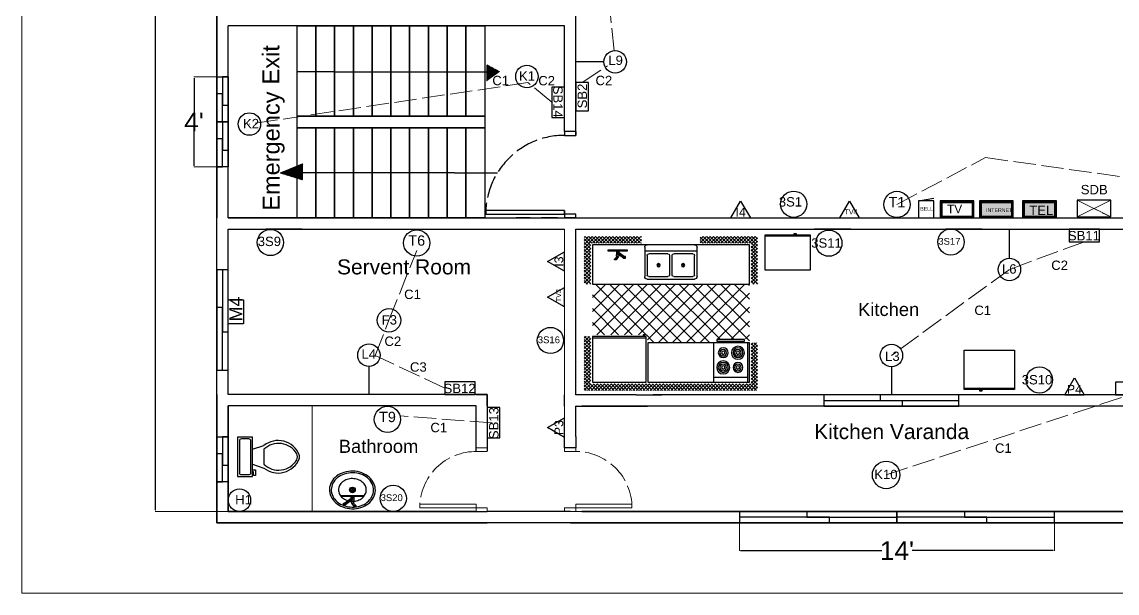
# Model space of a CAD drawing. Header units: inches. Extents: x 1396 to 31789, y 4626 to 27828.
# Drawn here: x 21099 to 21683, y 26089 to 26393 of the extents above; entities that cross this region are included whole.
import ezdxf
from ezdxf.enums import TextEntityAlignment as Align

# ---------------------------------------------------------------- set-up
doc = ezdxf.new("R2010")
doc.units = ezdxf.units.IN
doc.header["$MEASUREMENT"] = 0
doc.linetypes.add('ACAD_ISO02W100', pattern=[15, 12, -3])
doc.layers.add('bath', color=4, linetype='Continuous')
doc.layers.add('text', color=6, linetype='Continuous', lineweight=9)
doc.styles.add('Arial', font='arial.ttf')
doc.styles.get("Standard").update_dxf_attribs({"font": 'arial.ttf'})
doc.dimstyles.new('civil layout', dxfattribs={"dimtxt": 10, "dimasz": 0.625, "dimexe": 0.18, "dimexo": 0.0625, "dimgap": 0.09, "dimtad": 0, "dimtih": 1, "dimtoh": 1, "dimdec": 1, "dimzin": 0, "dimdsep": 46, "dimlunit": 4, "dimtxsty": 'Standard', "dimcen": 0.09, "dimclrd": 256, "dimclre": 256, "dimclrt": 256, "dimadec": 0, "dimazin": 0, "dimtfac": 1.5, "dimtdec": 1, "dimtofl": 0, "dimtmove": 0, "dimatfit": 0, "dimfxl": 1, "dimtolj": 1, "dimtzin": 0, "dimlwe": -1, "dimarcsym": 0})

# ---------------------------------------------------------------- blocks, each defined once
blk = doc.blocks.new('*D105')
at = {"layer": 'Defpoints', "color": 0, "transparency": 16777216}
for p in [(21208.88, 26732.39), (21170.22, 26132.39), (21208.88, 26132.39)]:
    blk.add_point(p, dxfattribs=at)
at = {"layer": 'text', "transparency": 16777216}
for p, q in [((21208.82, 26732.39), (21170.04, 26732.39)), ((21208.82, 26132.39), (21170.04, 26132.39))]:
    blk.add_line(p, q, dxfattribs=at)
at = {"layer": 'text', "lineweight": -2, "transparency": 16777216}
for p, q in [((21170.22, 26731.77), (21170.22, 26432.39)), ((21170.22, 26133.02), (21170.22, 26422))]:
    blk.add_line(p, q, dxfattribs=at)
at = {"layer": 'text', "transparency": 16777216}
for points in [[(21170.11, 26731.77), (21170.32, 26731.77), (21170.22, 26732.39)], [(21170.11, 26133.02), (21170.32, 26133.02), (21170.22, 26132.39)]]:
    blk.add_solid(points, dxfattribs=at)
at = {"layer": 'text', "transparency": 16777216, "insert": (21170.22, 26427.19), "char_height": 10, "attachment_point": 5}
blk.add_mtext("\\A1;50'6''", dxfattribs=at)
blk = doc.blocks.new('Toilet - top')
for p, q in [((9.5, -6), (9.5, -2)), ((-10, -8.5), (-8, -8.5)), ((-10, -9.5), (-10, -8.5)), ((-7, -9.5), (-10, -9.5)), ((-8, -8.5), (-8, -8)), ((-7, -8), (-7, -9.5)), ((-4, -8), (-6, -14)), ((4, -8), (6, -14)), ((4, -14), (-4, -14))]:
    blk.add_line(p, q)
blk.add_lwpolyline([(10.5, -8), (10.5, 0), (-10.5, 0), (-10.5, -8)], close=True)
for points in [[(-9.5, -2), (-9.5, -6)], [(8.5, -1), (-8.5, -1)], [(-8.5, -7), (8.5, -7)]]:
    blk.add_lwpolyline(points)
for centre, radius, start, end in [((-8.62, -1.88), 0.884, 81.8699, 188.1301), ((8.62, -1.88), 0.884, 351.8699, 98.1301), ((-8.62, -6.12), 0.884, 171.8699, 278.1301), ((8.62, -6.12), 0.884, 261.8699, 8.1301), ((3.52, -21.58), 12.17, 141.46911, 247.97143), ((4.2, -21.82), 11.33, 136.36773, 238.94682), ((-3.52, -21.58), 12.17, 292.02843, 38.53071), ((-4.2, -21.82), 11.33, 301.05301, 43.63209), ((0, -27.88), 4, 245.73182, 294.26817), ((0, -29), 4, 254.86053, 285.13947)]:
    blk.add_arc(centre, radius, start, end)
blk = doc.blocks.new('Faucet - single handle front')
for p, q in [((-2, 6), (-2, 5.5)), ((-1, 6), (-2, 6)), ((-1, 5.5), (-1, 6)), ((0.5, 4), (-1, 6)), ((-0.5, 4), (-2, 5.5)), ((-2, 5.5), (-1, 5.5)), ((-1, 5.5), (0.5, 4)), ((-0.75, 3), (0.75, 3)), ((-0.75, 0.5), (-0.75, 3)), ((-0.75, 1), (0.75, 1)), ((-0.5, 4), (0.5, 4)), ((-0.25, 2), (3.75, 5)), ((3.75, 4.5), (-0.25, 1.5)), ((-0.25, 1.5), (-0.25, 2)), ((0.75, 1.5), (-0.25, 1.5)), ((0.75, 1.5), (4.08742, 4.003)), ((0.75, 3), (0.75, 2.7386)), ((0.75, 1.5), (0.75, 0.5)), ((3.75, 4.5), (3.75, 5)), ((3.75, 5), (4.75, 5)), ((3.75, 4), (3.75, 4.5)), ((4.75, 4.5), (3.75, 4.5)), ((4.75, 4), (3.75, 4)), ((4.75, 5), (4.75, 4.5)), ((4.75, 4.5), (4.75, 4))]:
    blk.add_line(p, q)
blk.add_lwpolyline([(-6, 0), (-6, 0.5), (6, 0.5), (6, 0)], close=True)
for centre, start, end in [((1.25426, 3.0302), 151.0646, 180.8629), ((-1.25426, 3.0302), 359.1371, 28.93536)]:
    blk.add_arc(centre, 2.00448, start, end)
blk = doc.blocks.new('Kitchen Layout - 7 x 8 ft')
for p, q in [((-5, 81.32), (2.68, 89)), ((-5, 83.44), (0.56, 89)), ((-5, 85.56), (-1.56, 89)), ((-5, 87.68), (-3.68, 89)), ((-1, 84.97), (-5, 88.97)), ((1.09, 85), (-2.91, 89)), ((3.21, 85), (-0.79, 89)), ((0.81, 85), (4.81, 89)), ((5.34, 85), (1.34, 89)), ((2.93, 85), (6.93, 89)), ((7.46, 85), (3.46, 89)), ((5.05, 85), (9.05, 89)), ((9.58, 85), (5.58, 89)), ((7.17, 85), (11.17, 89)), ((11.7, 85), (7.7, 89)), ((9.29, 85), (13.29, 89)), ((13.82, 85), (9.82, 89)), ((11.41, 85), (15.41, 89)), ((15.94, 85), (11.94, 89)), ((13.53, 85), (17.53, 89)), ((18.06, 85), (14.06, 89)), ((15.65, 85), (19.65, 89)), ((20.18, 85), (16.18, 89)), ((17.78, 85), (21.78, 89)), ((22.31, 85), (18.31, 89)), ((19.9, 85), (23.9, 89)), ((24.43, 85), (20.43, 89)), ((22.02, 85), (26.02, 89)), ((26.55, 85), (22.55, 89)), ((24.14, 85), (28.14, 89)), ((28.67, 85), (24.67, 89)), ((26.26, 85), (30.26, 89)), ((30.79, 85), (26.79, 89)), ((28.38, 85), (32.38, 89)), ((32.91, 85), (28.91, 89)), ((30.5, 85), (34.5, 89)), ((35.03, 85), (31.03, 89)), ((32.63, 85), (36.63, 89)), ((37.16, 85), (33.16, 89)), ((34.75, 85), (38.75, 89)), ((39.28, 85), (35.28, 89)), ((36.87, 85), (40.87, 89)), ((41.4, 85), (37.4, 89)), ((38.99, 85), (42.99, 89)), ((43.52, 85), (39.52, 89)), ((41.11, 85), (45.11, 89)), ((45.64, 85), (41.64, 89)), ((43.23, 85), (47.23, 89)), ((47.76, 85), (43.76, 89)), ((45.35, 85), (49.35, 89)), ((49.88, 85), (45.88, 89)), ((47.47, 85), (51.47, 89)), ((52, 85), (48, 89)), ((49.6, 85), (53.6, 89)), ((54.13, 85), (50.13, 89)), ((51.72, 85), (55.72, 89)), ((56.25, 85), (52.25, 89)), ((53.84, 85), (57.84, 89)), ((58.37, 85), (54.37, 89)), ((55.96, 85), (59.96, 89)), ((60.49, 85), (56.49, 89)), ((58.08, 85), (62.08, 89)), ((62.61, 85), (58.61, 89)), ((60.2, 85), (64.2, 89)), ((64.73, 85), (60.73, 89)), ((62.32, 85), (66.32, 89)), ((66.85, 85), (62.85, 89)), ((64.45, 85), (68.45, 89)), ((68.97, 85), (64.97, 89)), ((66.57, 85), (70.57, 89)), ((71.1, 85), (67.1, 89)), ((68.69, 85), (72.69, 89)), ((73.22, 85), (69.22, 89)), ((70.81, 85), (74.81, 89)), ((75.34, 85), (71.34, 89)), ((72.93, 85), (76.93, 89)), ((77.46, 85), (73.46, 89)), ((75.05, 85), (79.05, 89)), ((79.58, 85), (75.58, 89)), ((77.17, 85), (81.17, 89)), ((81.7, 85), (77.7, 89)), ((79.29, 85), (83.29, 89)), ((83.82, 85), (79.82, 89)), ((81.42, 85), (85.42, 89)), ((85.95, 85), (81.95, 89)), ((83.54, 85), (87.54, 89)), ((88.07, 85), (84.07, 89)), ((85.66, 85), (89.66, 89)), ((90.19, 85), (86.19, 89)), ((87.78, 85), (91.78, 89)), ((92.31, 85), (88.31, 89)), ((89.9, 85), (93.9, 89)), ((94.43, 85), (90.43, 89)), ((92.02, 85), (96.02, 89)), ((96.55, 85), (92.55, 89)), ((94.14, 85), (98.14, 89)), ((101, 82.67), (94.67, 89)), ((96.27, 85), (100.27, 89)), ((101, 84.79), (96.79, 89)), ((97, 83.61), (101, 87.61)), ((101, 86.92), (98.92, 89)), ((-1, 82.85), (-5, 86.85)), ((-1, 80.73), (-5, 84.73)), ((-5, 79.19), (-1, 83.19)), ((-1, 78.61), (-5, 82.61)), ((-5, 77.07), (-1, 81.07)), ((-1, 76.49), (-5, 80.49)), ((34, 84), (96, 84)), ((34, 60), (34, 84)), ((74, 81), (95, 81)), ((96, 84), (96, 60)), ((97, 81.49), (101, 85.49)), ((101, 80.55), (97, 84.55)), ((97, 79.37), (101, 83.37)), ((101, 78.43), (97, 82.43)), ((97, 77.25), (101, 81.25)), ((-5, 74.95), (-1, 78.95)), ((-1, 74.36), (-5, 78.36)), ((-5, 72.83), (-1, 76.83)), ((-1, 72.24), (-5, 76.24)), ((-5, 70.71), (-1, 74.71)), ((-1, 70.12), (-5, 74.12)), ((101, 76.31), (97, 80.31)), ((97, 75.13), (101, 79.13)), ((101, 74.19), (97, 78.19)), ((97, 73.01), (101, 77.01)), ((101, 72.07), (97, 76.07)), ((97, 70.89), (101, 74.89)), ((101, 69.95), (97, 73.95)), ((-5, 68.59), (-1, 72.59)), ((-1, 68), (-5, 72)), ((-5, 66.47), (-1, 70.47)), ((-1, 65.88), (-5, 69.88)), ((-5, 64.35), (-1, 68.35)), ((-1, 63.76), (-5, 67.76)), ((97, 68.76), (101, 72.76)), ((101, 67.82), (97, 71.82)), ((97, 66.64), (101, 70.64)), ((101, 65.7), (97, 69.7)), ((97, 64.52), (101, 68.52)), ((101, 63.58), (97, 67.58)), ((-5, 62.22), (-1, 66.22)), ((-1, 61.64), (-5, 65.64)), ((-5, 60.1), (-1, 64.1)), ((-1, 59.52), (-5, 63.52)), ((-5, 57.98), (-1, 61.98)), ((-1, 57.39), (-5, 61.39)), ((97, 62.4), (101, 66.4)), ((101, 61.46), (97, 65.46)), ((97, 60.28), (101, 64.28)), ((100.34, 60), (97, 63.34)), ((98.22, 60), (97, 61.22)), ((98.84, 60), (101, 62.16)), ((-1.73, 56), (-5, 59.27)), ((-3.85, 56), (-5, 57.15)), ((-4.86, 56), (-1, 59.86)), ((-2.74, 56), (-1, 57.74)), ((0, 57), (33, 57)), ((0, 30.57), (24.43, 55)), ((0, 39.06), (15.94, 55)), ((0, 47.54), (7.46, 55)), ((1.91, 24), (32.91, 55)), ((33.77, 24), (2.77, 55)), ((10.4, 24), (45.9, 59.5)), ((42.26, 24), (11.26, 55)), ((18.88, 24), (54.38, 59.5)), ((50.74, 24), (19.74, 55)), ((27.37, 24), (62.87, 59.5)), ((59.23, 24), (28.23, 55)), ((31, 55), (31, 56)), ((32, 55), (31, 55)), ((32, 56), (32, 55)), ((33.03, 55.11), (37.41, 59.5)), ((67.71, 24), (33.68, 58.04)), ((96, 60), (34, 60)), ((35.85, 24), (71.35, 59.5)), ((76.2, 24), (40.7, 59.5)), ((44.34, 24), (77.84, 57.5)), ((84.68, 24), (49.18, 59.5)), ((52.82, 24), (86.32, 57.5)), ((93.17, 24), (57.67, 59.5)), ((61.31, 24), (96, 58.69)), ((96, 29.65), (66.15, 59.5)), ((96, 38.14), (76.64, 57.5)), ((80, 60), (80, 59)), ((82, 59), (82, 60)), ((96, 46.63), (85.13, 57.5)), ((87, 59), (87, 60)), ((89, 60), (89, 59)), ((96, 55.11), (93.57, 57.54)), ((100.96, 60), (101, 60.04)), ((25.29, 24), (0, 49.29)), ((69.79, 24), (96, 50.21)), ((16.8, 24), (0, 40.8)), ((78.28, 24), (96, 41.72)), ((8.32, 24), (0, 32.32)), ((86.76, 24), (96, 33.24)), ((-5, 21.92), (-2.92, 24)), ((-5, 19.8), (-1, 23.8)), ((-1, 19.21), (-5, 23.21)), ((-5, 17.68), (-1, 21.68)), ((-1, 17.09), (-5, 21.09)), ((-1, 21.33), (-3.67, 24)), ((-1, 23.45), (-1.55, 24)), ((0, 24), (96, 24)), ((0, 0), (0, 24)), ((95.25, 24), (96, 24.75)), ((96, 24), (96, 0)), ((97, 22.1), (98.9, 24)), ((97, 19.97), (101, 23.97)), ((101, 19.03), (97, 23.03)), ((97, 17.85), (101, 21.85)), ((101, 16.91), (97, 20.91)), ((101, 21.16), (98.16, 24)), ((101, 23.28), (100.28, 24)), ((-5, 15.55), (-1, 19.55)), ((-1, 14.97), (-5, 18.97)), ((-5, 13.43), (-1, 17.43)), ((-1, 12.85), (-5, 16.85)), ((-5, 11.31), (-1, 15.31)), ((-1, 10.73), (-5, 14.73)), ((47.25, 6.5), (47.25, 18.5)), ((48.75, 18.5), (48.75, 6.5)), ((97, 15.73), (101, 19.73)), ((101, 14.79), (97, 18.79)), ((97, 13.61), (101, 17.61)), ((101, 12.67), (97, 16.67)), ((97, 11.49), (101, 15.49)), ((101, 10.55), (97, 14.55)), ((-5, 9.19), (-1, 13.19)), ((-1, 8.6), (-5, 12.6)), ((-5, 7.07), (-1, 11.07)), ((-1, 6.48), (-5, 10.48)), ((-5, 4.95), (-1, 8.95)), ((-1, 4.36), (-5, 8.36)), ((-5, 2.83), (-1, 6.83)), ((97, 9.37), (101, 13.37)), ((101, 8.43), (97, 12.43)), ((97, 7.25), (101, 11.25)), ((101, 6.31), (97, 10.31)), ((97, 5.12), (101, 9.12)), ((101, 4.18), (97, 8.18)), ((97, 3), (101, 7)), ((-1, 2.24), (-5, 6.24)), ((-5, 0.71), (-1, 4.71)), ((-1, 0.12), (-5, 4.12)), ((-5, -1.42), (-1, 2.58)), ((2, -5), (-5, 2)), ((-5, -3.54), (-1, 0.46)), ((96, 0), (0, 0)), ((64, 4), (32, 4)), ((93.24, -5), (101, 2.76)), ((95.36, -5), (101, 0.64)), ((101, 2.06), (97, 6.06)), ((97, 0.88), (101, 4.88)), ((101, -0.06), (97, 3.94)), ((101, -2.18), (97, 1.82)), ((-0.12, -5), (-5, -0.12)), ((-2.25, -5), (-5, -2.25)), ((-4.37, -5), (-5, -4.37)), ((-4.34, -5), (-0.34, -1)), ((-2.22, -5), (1.78, -1)), ((-0.1, -5), (3.9, -1)), ((4.12, -5), (0.12, -1)), ((2.02, -5), (6.02, -1)), ((6.24, -5), (2.24, -1)), ((4.14, -5), (8.14, -1)), ((8.36, -5), (4.36, -1)), ((6.27, -5), (10.27, -1)), ((10.48, -5), (6.48, -1)), ((8.39, -5), (12.39, -1)), ((12.6, -5), (8.6, -1)), ((10.51, -5), (14.51, -1)), ((14.73, -5), (10.73, -1)), ((12.63, -5), (16.63, -1)), ((16.85, -5), (12.85, -1)), ((14.75, -5), (18.75, -1)), ((18.97, -5), (14.97, -1)), ((16.87, -5), (20.87, -1)), ((21.09, -5), (17.09, -1)), ((18.99, -5), (22.99, -1)), ((23.21, -5), (19.21, -1)), ((21.11, -5), (25.11, -1)), ((25.33, -5), (21.33, -1)), ((23.24, -5), (27.24, -1)), ((27.45, -5), (23.45, -1)), ((25.36, -5), (29.36, -1)), ((29.57, -5), (25.57, -1)), ((27.48, -5), (30, -2.48)), ((30, -3.3), (27.7, -1)), ((29.6, -5), (30, -4.6)), ((30, -1.18), (29.82, -1)), ((66, -2.54), (67.54, -1)), ((66, -4.66), (69.66, -1)), ((69.88, -5), (66, -1.12)), ((67.76, -5), (66, -3.24)), ((67.78, -5), (71.78, -1)), ((72, -5), (68, -1)), ((69.9, -5), (73.9, -1)), ((74.12, -5), (70.12, -1)), ((72.03, -5), (76.03, -1)), ((76.24, -5), (72.24, -1)), ((74.15, -5), (78.15, -1)), ((78.36, -5), (74.36, -1)), ((76.27, -5), (80.27, -1)), ((80.49, -5), (76.49, -1)), ((78.39, -5), (82.39, -1)), ((82.61, -5), (78.61, -1)), ((80.51, -5), (84.51, -1)), ((84.73, -5), (80.73, -1)), ((82.63, -5), (86.63, -1)), ((86.85, -5), (82.85, -1)), ((84.75, -5), (88.75, -1)), ((88.97, -5), (84.97, -1)), ((86.88, -5), (90.88, -1)), ((91.09, -5), (87.09, -1)), ((89, -5), (93, -1)), ((93.21, -5), (89.21, -1)), ((91.12, -5), (95.12, -1)), ((95.34, -5), (91.34, -1)), ((97.46, -5), (93.46, -1)), ((99.58, -5), (95.58, -1)), ((101, -4.3), (97, -0.3)), ((97.48, -5), (101, -1.48)), ((99.6, -5), (101, -3.6))]:
    blk.add_line(p, q)
for points in [[(0, 56), (0, 84), (33, 84), (33, 56)], [(74, 60), (74, 84), (95, 84), (95, 60)], [(76, 58), (76, 59), (93, 59), (93, 58)]]:
    blk.add_lwpolyline(points, close=True)
for points in [[(33.5, 21), (62.5, 21)], [(32, 1.5), (32, 19.5)], [(33.5, 6.5), (33.5, 18.5)], [(34.5, 19.5), (46.25, 19.5)], [(49.75, 19.5), (61.5, 19.5)], [(62.5, 18.5), (62.5, 6.5)], [(64, 19.5), (64, 1.5)], [(62.5, 0), (33.5, 0)], [(46.25, 5.5), (34.5, 5.5)], [(61.5, 5.5), (49.75, 5.5)]]:
    blk.add_lwpolyline(points)
for centre, radius in [((80, 75), 4), ((80, 75), 3), ((80, 75), 2), ((80, 75), 1), ((89, 75), 3), ((89, 75), 2), ((89, 75), 1), ((80, 66), 3), ((80, 66), 2), ((80, 66), 1), ((89, 66), 4), ((89, 66), 3), ((89, 66), 2), ((89, 66), 1), ((40.5, 12.5), 1), ((55.5, 12.5), 1), ((40.5, 12.5), 0.5), ((55.5, 12.5), 0.5)]:
    blk.add_circle(centre, radius)
for centre, radius, start, end in [((33.5, 19.5), 1.5, 90, 180), ((62.5, 19.5), 1.5, 0, 90), ((34.5, 18.5), 1, 90, 180), ((46.25, 18.5), 1, 0, 90), ((49.75, 18.5), 1, 90, 180), ((61.5, 18.5), 1, 0, 90), ((33.5, 1.5), 1.5, 180, 270), ((34.5, 6.5), 1, 180, 270), ((46.25, 6.5), 1, 270, 0), ((49.75, 6.5), 1, 180, 270), ((61.5, 6.5), 1, 270, 0), ((62.5, 1.5), 1.5, 270, 0)]:
    blk.add_arc(centre, radius, start, end)
blk = doc.blocks.new('kitchen')
for name, p in [('Kitchen Layout - 7 x 8 ft', (-101, 3.6)), ('Faucet - single handle front', (-85.44, 6.84))]:
    blk.add_blockref(name, p)
blk = doc.blocks.new('Refrigerator-2 door - 36 in top')
for p, q in [((0, -26.999999), (36, -26.999999)), ((11, -27.999999), (11, -28.999999)), ((11, -28.999999), (13, -28.999999)), ((12, -26.999999), (12, -28.999999)), ((13, -28.999999), (13, -27.999999))]:
    blk.add_line(p, q)
blk.add_lwpolyline([(0, -27.999999), (0, 0), (36, 0), (36, -27.999999)], close=True)
blk = doc.blocks.new('Sink - Oval top')
for p, q in [((-1, 0), (1, 0)), ((0, 1), (0, -1))]:
    blk.add_line(p, q)
at = {"linetype": 'Continuous'}
for points in [[(-12.23, 0.39, 0.117634), (-11.46, -3.36, 0.104469), (-8.88, -6.8, 0.090016), (-5.08, -9.07, 0.08192), (-0.32, -10.02, 0.08192), (4.49, -9.38, 0.090016), (8.42, -7.36, 0.104469), (11.22, -4.09, 0.117634), (12.23, -0.39, 0.117634), (11.46, 3.36, 0.104469), (8.88, 6.8, 0.090016), (5.08, 9.07, 0.08192), (0.32, 10.02, 0.08192), (-4.49, 9.38, 0.090016), (-8.42, 7.36, 0.104469), (-11.22, 4.09, 0.117634)], [(-11.29, 0.16, 0.118622), (-10.52, -3.25, 0.104678), (-8.07, -6.36, 0.089562), (-4.54, -8.37, 0.081185), (-0.13, -9.15, 0.081185), (4.3, -8.49, 0.089562), (7.89, -6.58, 0.104678), (10.42, -3.55, 0.118622), (11.29, -0.16, 0.118622), (10.52, 3.25, 0.104678), (8.07, 6.36, 0.089562), (4.54, 8.37, 0.081185), (0.13, 9.15, 0.081185), (-4.3, 8.49, 0.089562), (-7.89, 6.58, 0.104678), (-10.42, 3.55, 0.118622)], [(-7.42, 0.08, 0.118283), (-6.91, -2.17, 0.104607), (-5.29, -4.21, 0.089718), (-2.97, -5.53, 0.081436), (-0.07, -6.04, 0.081436), (2.84, -5.59, 0.089718), (5.2, -4.33, 0.104607), (6.86, -2.32, 0.118283), (7.42, -0.08, 0.118283), (6.91, 2.17, 0.104607), (5.29, 4.21, 0.089718), (2.97, 5.53, 0.081436), (0.07, 6.04, 0.081436), (-2.84, 5.59, 0.089718), (-5.2, 4.33, 0.104607), (-6.86, 2.32, 0.118283)]]:
    blk.add_lwpolyline(points, format="xyb", close=True, dxfattribs=at)
for radius in [1.5, 1]:
    blk.add_circle((0, 0), radius)
blk = doc.blocks.new('*D112')
at = {"layer": 'Defpoints', "color": 0, "transparency": 16777216}
for p in [(21481.43, 26129.39), (21649.43, 26129.39), (21649.43, 26111.57)]:
    blk.add_point(p, dxfattribs=at)
at = {"layer": 'text', "transparency": 16777216}
for p, q in [((21481.43, 26129.33), (21481.43, 26111.39)), ((21649.43, 26129.33), (21649.43, 26111.39))]:
    blk.add_line(p, q, dxfattribs=at)
at = {"layer": 'text', "lineweight": -2, "transparency": 16777216}
for p, q in [((21482.06, 26111.57), (21557.33, 26111.57)), ((21648.81, 26111.57), (21573.54, 26111.57))]:
    blk.add_line(p, q, dxfattribs=at)
at = {"layer": 'text', "transparency": 16777216}
for points in [[(21482.06, 26111.67), (21482.06, 26111.46), (21481.43, 26111.57)], [(21648.81, 26111.67), (21648.81, 26111.46), (21649.43, 26111.57)]]:
    blk.add_solid(points, dxfattribs=at)
at = {"layer": 'text', "transparency": 16777216, "insert": (21565.43, 26111.57), "char_height": 10, "attachment_point": 5}
blk.add_mtext("\\A1;14'", dxfattribs=at)
blk = doc.blocks.new('*D113')
at = {"layer": 'Defpoints', "color": 0, "transparency": 16777216}
for p in [(21202.88, 26364.09), (21190.68, 26316.09), (21202.88, 26316.09)]:
    blk.add_point(p, dxfattribs=at)
at = {"layer": 'text', "transparency": 16777216}
for p, q in [((21202.82, 26364.09), (21190.5, 26364.09)), ((21202.82, 26316.09), (21190.5, 26316.09))]:
    blk.add_line(p, q, dxfattribs=at)
at = {"layer": 'text', "lineweight": -2, "transparency": 16777216}
for p, q in [((21190.68, 26363.46), (21190.68, 26345.18)), ((21190.68, 26316.71), (21190.68, 26335))]:
    blk.add_line(p, q, dxfattribs=at)
at = {"layer": 'text', "transparency": 16777216}
for points in [[(21190.58, 26363.46), (21190.78, 26363.46), (21190.68, 26364.09)], [(21190.58, 26316.71), (21190.78, 26316.71), (21190.68, 26316.09)]]:
    blk.add_solid(points, dxfattribs=at)
at = {"layer": 'text', "transparency": 16777216, "insert": (21190.68, 26340.09), "char_height": 10, "attachment_point": 5}
blk.add_mtext("\\A1;4'", dxfattribs=at)

msp = doc.modelspace()

# ---------------------------------------------------------------- hatches: boundary and pattern name
h = msp.add_hatch()
h.set_pattern_fill('ANSI31', color=256, angle=90)
h.set_pattern_definition([(135, (21400.04525, 26111.82992), (-0.08838835, -0.08838835), [])])
h.paths.add_polyline_path([(21346.73, 26370.56), (21346.73, 26366.84), (21353.59, 26366.84)])
h.paths.add_polyline_path([(21346.73, 26366.84), (21346.73, 26361.99), (21353.59, 26366.84)])
h = msp.add_hatch()
h.set_pattern_fill('ANSI31', color=256, angle=270)
h.set_pattern_definition([(315, (21195.22621, 26567.95127), (0.08838835, 0.08838835), [])])
h.paths.add_polyline_path([(21248.54, 26309.22), (21248.54, 26312.94), (21236.59, 26312.94)])
h.paths.add_polyline_path([(21248.54, 26312.94), (21248.54, 26317.79), (21236.59, 26312.94)])
at = {"true_color": 0x2776bb}
h = msp.add_hatch(color=152, dxfattribs=at)
h.dxf.hatch_style = 1
h.paths.add_polyline_path([(21610.33, 26289.89), (21626.65, 26289.89), (21626.65, 26297), (21610.33, 26297)])
at = {"true_color": 0x727430}
h = msp.add_hatch(color=67, dxfattribs=at)
h.dxf.hatch_style = 1
h.paths.add_polyline_path([(21649.65, 26289.89), (21649.65, 26297), (21633.33, 26297), (21633.33, 26289.89)])

# ---------------------------------------------------------------- linework, layer by layer
at = {"color": 7}
for p, q in [((21394.18, 26334.94), (21394.18, 26397.24)), ((21388.18, 26334.94), (21388.18, 26391.24)), ((21576.85, 26298), (21585.06, 26299.5)), ((21397.43, 26288.94), (21689.49, 26288.94)), ((21394.18, 26282.94), (21394.68, 26282.94)), ((21394.18, 26194.59), (21394.18, 26282.94)), ((21394.43, 26282.94), (21397.43, 26282.94)), ((21397.43, 26282.94), (21689.49, 26282.94)), ((21394.38, 26194.59), (21394.18, 26194.59)), ((21429.46, 26194.59), (21440.09, 26194.59)), ((21394.18, 26172.39), (21394.18, 26188.59)), ((21394.38, 26188.59), (21394.18, 26188.59))]:
    msp.add_line(p, q, dxfattribs=at)
for p, q in [((21202.88, 26391.24), (21202.88, 26389.24)), ((21304.88, 26391.24), (21208.88, 26391.24)), ((21339.64, 26391.24), (21208.88, 26391.24)), ((21310.88, 26391.24), (21311.17, 26391.24)), ((21388.18, 26391.24), (21317.17, 26391.24)), ((21409.17, 26372.09), (21394.18, 26372.09)), ((21265.64, 26366.84), (21245.64, 26366.84)), ((21265.64, 26366.84), (21349.64, 26366.84)), ((21346.73, 26361.99), (21349.64, 26366.84)), ((21248.54, 26317.79), (21245.64, 26312.94)), ((21329.64, 26312.94), (21245.64, 26312.94)), ((21329.64, 26312.94), (21352.4, 26312.94)), ((21344.64, 26288.94), (21353.42, 26288.94)), ((21369.92, 26288.94), (21362.42, 26288.94)), ((21384.42, 26288.94), (21375.92, 26288.94)), ((21508.21, 26288.95), (21527.6, 26288.95)), ((21208.88, 26282.94), (21388.18, 26282.94)), ((21248.37, 26282.94), (21228.98, 26282.94)), ((21540.92, 26282.88), (21521.53, 26282.88)), ((21610.92, 26282.88), (21591.53, 26282.88)), ((21625.38, 26267.41), (21625.38, 26282.4)), ((21283.95, 26209.76), (21283.95, 26194.76)), ((21562.48, 26209.58), (21562.48, 26194.59)), ((21287.2, 26132.39), (21306.59, 26132.39))]:
    msp.add_line(p, q)
at = {"color": 0}
for p, q in [((21476.93, 26288.95), (21482.11, 26297.92)), ((21482.11, 26297.92), (21487.29, 26288.95)), ((21534.93, 26288.95), (21540.11, 26297.92)), ((21540.11, 26297.92), (21545.29, 26288.95)), ((21476.93, 26288.95), (21487.29, 26288.95)), ((21534.93, 26288.95), (21545.29, 26288.95)), ((21379.2, 26265.64), (21388.18, 26270.83)), ((21388.18, 26260.46), (21388.18, 26270.83)), ((21388.18, 26260.46), (21379.2, 26265.64)), ((21379.2, 26246.64), (21388.18, 26251.83)), ((21388.18, 26241.46), (21388.18, 26251.83)), ((21388.18, 26241.46), (21379.2, 26246.64)), ((21654.88, 26194.59), (21660.06, 26203.57)), ((21660.06, 26203.57), (21665.25, 26194.59)), ((21654.88, 26194.59), (21665.25, 26194.59)), ((21379.2, 26177.1), (21388.18, 26182.28)), ((21388.18, 26171.91), (21388.18, 26182.28)), ((21388.18, 26171.91), (21379.2, 26177.1))]:
    msp.add_line(p, q, dxfattribs=at)
at = {"color": 143, "true_color": 0x7aafdf}
for p, q in [((21556.48, 26194.59), (21556.48, 26191.59)), ((21526.48, 26191.59), (21598.48, 26191.59)), ((21568.48, 26188.56), (21568.48, 26191.59))]:
    msp.add_line(p, q, dxfattribs=at)
for points in [[(22054.88, 26126.39), (21202.88, 26126.39), (21202.88, 26738.39), (22054.88, 26738.39), (22054.88, 26406.82)], [(21202.88, 26391.24), (21202.88, 26391.24), (21202.88, 26478.25)], [(21202.88, 26391.24), (21202.88, 26397.24)], [(21208.88, 26288.94), (21208.88, 26391.24)], [(21363.1, 26391.24), (21208.88, 26391.24)], [(21208.88, 26387.24), (21208.88, 26391.24)], [(21310.88, 26391.24), (21208.88, 26391.24)], [(21388.18, 26391.24), (21317.17, 26391.24)], [(21394.18, 26334.94), (21394.18, 26332.94)], [(21202.88, 26282.94), (21202.88, 26288.94)], [(21397.43, 26126.39), (21202.88, 26126.39), (21202.88, 26288.94)], [(21311.17, 26288.94), (21208.88, 26288.94)], [(21208.88, 26288.94), (21311.17, 26288.94)], [(21311.17, 26288.94), (21208.88, 26288.94)], [(21208.88, 26288.94), (21311.17, 26288.94)], [(21208.88, 26288.94), (21397.43, 26288.94)], [(21317.17, 26288.94), (21388.38, 26288.94)], [(21388.18, 26288.94), (21394.18, 26288.94)], [(21388.18, 26288.94), (21394.18, 26288.94)], [(21388.38, 26288.94), (21394.38, 26288.94)], [(21388.38, 26288.94), (21394.38, 26288.94)], [(21388.43, 26288.94), (21388.43, 26288.94), (21394.43, 26288.94)], [(21208.88, 26258.19), (21208.88, 26282.94)], [(21208.88, 26194.76), (21208.88, 26282.94), (21388.18, 26282.94)], [(21202.88, 26194.76), (21202.88, 26126.39), (21347.03, 26126.39)], [(21347.03, 26188.76), (21347.03, 26194.76), (21208.88, 26194.76)], [(21298.83, 26194.76), (21211.03, 26194.76)], [(21341.03, 26194.76), (21337, 26194.76)], [(21341.03, 26194.76), (21347.03, 26194.76), (21347.03, 26188.76)], [(21388.18, 26188.59), (21388.18, 26194.59)], [(21426.46, 26194.59), (21394.38, 26194.59)], [(21426.46, 26194.59), (21432.46, 26194.59)], [(21689.49, 26194.59), (21435.46, 26194.59)], [(21341.03, 26132.39), (21208.88, 26132.39), (21208.88, 26188.76)], [(21341.03, 26188.76), (21208.88, 26188.76), (21208.88, 26132.39), (21341.03, 26132.39)], [(21341.03, 26182.76), (21341.03, 26188.76)], [(21341.03, 26176.76), (21341.03, 26188.76)], [(21347.03, 26188.76), (21347.03, 26182.76)], [(21394.38, 26188.59), (21432.46, 26188.59)], [(21733.49, 26188.59), (21733.49, 26132.39), (21397.38, 26132.39)], [(21397.38, 26132.39), (21733.49, 26132.39), (21733.49, 26188.59)], [(21689.49, 26188.59), (21397.38, 26188.59)], [(21432.46, 26188.59), (21432.46, 26188.59), (21426.46, 26188.59)], [(21341.03, 26176.76), (21341.03, 26182.76)], [(21347.03, 26182.76), (21347.03, 26176.76)], [(21341.03, 26170.76), (21341.03, 26176.76)], [(21347.03, 26176.76), (21347.03, 26170.76)], [(21341.03, 26164.76), (21341.03, 26170.76)], [(21347.03, 26170.76), (21347.03, 26164.76)], [(21394.18, 26172.39), (21394.18, 26166.39), (21388.18, 26166.39), (21388.18, 26172.39)], [(21208.88, 26126.39), (21202.88, 26126.39), (21202.88, 26132.39)], [(21341.03, 26132.39), (21347.03, 26132.39)], [(21341.03, 26132.39), (21347.03, 26132.39)], [(21391.43, 26132.39), (21347.03, 26132.39)], [(21497.62, 26132.39), (21503.62, 26132.39)], [(21347.03, 26126.39), (21341.03, 26126.39)], [(21347.03, 26126.39), (21341.03, 26126.39)], [(21391.38, 26126.39), (21739.49, 26126.39)], [(21503.62, 26126.39), (21497.62, 26126.39)]]:
    msp.add_lwpolyline(points)
at = {"color": 0}
for points in [[(21202.88, 26397.24), (21202.88, 26391.24)], [(21202.88, 26391.24), (21202.88, 26288.94)], [(21208.88, 26288.94), (21208.88, 26391.24)], [(21394.38, 26288.94), (21388.38, 26288.94)]]:
    msp.add_lwpolyline(points, dxfattribs=at)
for points in [[(21255.64, 26343.24), (21245.64, 26343.24), (21245.64, 26391.24), (21255.64, 26391.24)], [(21265.64, 26343.24), (21255.64, 26343.24), (21255.64, 26391.24), (21265.64, 26391.24)], [(21275.64, 26343.24), (21265.64, 26343.24), (21265.64, 26391.24), (21275.64, 26391.24)], [(21285.64, 26343.24), (21275.64, 26343.24), (21275.64, 26391.24), (21285.64, 26391.24)], [(21295.64, 26343.24), (21285.64, 26343.24), (21285.64, 26391.24), (21295.64, 26391.24)], [(21305.64, 26343.24), (21295.64, 26343.24), (21295.64, 26391.24), (21305.64, 26391.24)], [(21315.64, 26343.24), (21305.64, 26343.24), (21305.64, 26391.24), (21315.64, 26391.24)], [(21325.64, 26343.24), (21315.64, 26343.24), (21315.64, 26391.24), (21325.64, 26391.24)], [(21335.64, 26343.24), (21325.64, 26343.24), (21325.64, 26391.24), (21335.64, 26391.24)], [(21345.64, 26343.24), (21335.64, 26343.24), (21335.64, 26391.24), (21345.64, 26391.24)], [(21381.45, 26358.7), (21381.45, 26342.51), (21388.18, 26342.51), (21388.18, 26358.7)], [(21400.91, 26346.09), (21400.91, 26361.15), (21394.18, 26361.15), (21394.18, 26346.09)], [(21345.64, 26336.94), (21245.64, 26336.94), (21245.64, 26343.24), (21345.64, 26343.24)], [(21255.64, 26288.94), (21245.64, 26288.94), (21245.64, 26336.94), (21255.64, 26336.94)], [(21265.64, 26288.94), (21255.64, 26288.94), (21255.64, 26336.94), (21265.64, 26336.94)], [(21275.64, 26288.94), (21265.64, 26288.94), (21265.64, 26336.94), (21275.64, 26336.94)], [(21285.64, 26288.94), (21275.64, 26288.94), (21275.64, 26336.94), (21285.64, 26336.94)], [(21295.64, 26288.94), (21285.64, 26288.94), (21285.64, 26336.94), (21295.64, 26336.94)], [(21305.64, 26288.94), (21295.64, 26288.94), (21295.64, 26336.94), (21305.64, 26336.94)], [(21315.64, 26288.94), (21305.64, 26288.94), (21305.64, 26336.94), (21315.64, 26336.94)], [(21325.64, 26288.94), (21315.64, 26288.94), (21315.64, 26336.94), (21325.64, 26336.94)], [(21335.64, 26288.94), (21325.64, 26288.94), (21325.64, 26336.94), (21335.64, 26336.94)], [(21345.64, 26288.94), (21335.64, 26288.94), (21335.64, 26336.94), (21345.64, 26336.94)], [(21588.45, 26288.94), (21606.45, 26288.94), (21606.45, 26297.94), (21588.45, 26297.94)], [(21609.45, 26288.94), (21627.45, 26288.94), (21627.45, 26297.94), (21609.45, 26297.94)], [(21632.45, 26288.94), (21650.45, 26288.94), (21650.45, 26297.94), (21632.45, 26297.94)], [(21661.43, 26289.41), (21679.43, 26289.41), (21679.43, 26298.41), (21661.43, 26298.41)], [(21589.32, 26289.89), (21605.65, 26289.89), (21605.65, 26297), (21589.32, 26297)], [(21610.33, 26289.89), (21626.65, 26289.89), (21626.65, 26297), (21610.33, 26297)], [(21633.33, 26289.89), (21649.65, 26289.89), (21649.65, 26297), (21633.33, 26297)], [(21657.26, 26276.21), (21673.45, 26276.21), (21673.45, 26282.94), (21657.26, 26282.94)], [(21208.88, 26232.38), (21208.88, 26245.32), (21217.05, 26245.32), (21217.05, 26232.38)], [(21324.42, 26194.76), (21340.62, 26194.76), (21340.62, 26201.49), (21324.42, 26201.49)], [(21681.96, 26194.59), (21697.02, 26194.59), (21697.02, 26201.32), (21681.96, 26201.32)], [(21353.76, 26171.66), (21353.76, 26187.86), (21347.03, 26187.86), (21347.03, 26171.66)]]:
    msp.add_lwpolyline(points, close=True)
at = {"color": 146, "true_color": 0x105689}
for points in [[(21208.88, 26340.09), (21202.88, 26340.09), (21202.88, 26364.09), (21208.88, 26364.09)], [(21208.88, 26316.09), (21202.88, 26316.09), (21202.88, 26340.09), (21208.88, 26340.09)], [(21202.88, 26172.18), (21208.88, 26172.18), (21208.88, 26148.18), (21202.88, 26148.18)]]:
    msp.add_lwpolyline(points, close=True, dxfattribs=at)
at = {"color": 165, "true_color": 0x5e67af}
for points in [[(21205.88, 26349.09), (21208.88, 26349.09), (21208.88, 26364.09), (21205.88, 26364.09)], [(21202.88, 26340.09), (21205.88, 26340.09), (21205.88, 26355.09), (21202.88, 26355.09)], [(21205.88, 26325.09), (21208.88, 26325.09), (21208.88, 26340.09), (21205.88, 26340.09)], [(21202.88, 26316.09), (21205.88, 26316.09), (21205.88, 26331.09), (21202.88, 26331.09)], [(21208.88, 26172.18), (21205.88, 26172.18), (21205.88, 26157.18), (21208.88, 26157.18)], [(21205.88, 26163.18), (21202.88, 26163.18), (21202.88, 26148.18), (21205.88, 26148.18)]]:
    msp.add_lwpolyline(points, close=True, dxfattribs=at)
at = {"color": 1}
for points in [[(21394.18, 26332.94), (21394.18, 26334.94), (21388.18, 26334.94), (21388.18, 26332.94)], [(21388.18, 26292.94), (21388.18, 26288.94), (21394.18, 26288.94), (21394.18, 26290.94)]]:
    msp.add_lwpolyline(points, dxfattribs=at)
for points in [[(21388.18, 26334.94), (21388.18, 26332.94), (21394.18, 26332.94), (21394.18, 26334.94)], [(21346.18, 26292.94), (21346.18, 26290.94), (21388.18, 26290.94), (21388.18, 26292.94)], [(21388.18, 26290.94), (21388.18, 26288.94), (21394.18, 26288.94), (21394.18, 26290.94)]]:
    msp.add_lwpolyline(points, close=True, dxfattribs=at)
at = {"color": 7}
msp.add_lwpolyline([(21576.85, 26288.94), (21585.06, 26288.94), (21585.06, 26298), (21576.85, 26298)], close=True, dxfattribs=at)
at = {"color": 4}
for points in [[(21588.87, 26289.41), (21606.02, 26289.41), (21606.02, 26297.47), (21588.87, 26297.47)], [(21609.88, 26289.41), (21627.02, 26289.41), (21627.02, 26297.47), (21609.88, 26297.47)], [(21632.88, 26289.41), (21650.02, 26289.41), (21650.02, 26297.47), (21632.88, 26297.47)]]:
    msp.add_lwpolyline(points, close=True, dxfattribs=at)
at = {"color": 0}
msp.add_lwpolyline([(21388.38, 26288.94), (21394.38, 26288.94), (21394.38, 26288.94), (21388.38, 26288.94)], close=True, dxfattribs=at)
at = {"color": 143, "true_color": 0x7aafdf}
for points in [[(21208.88, 26207.67), (21208.88, 26261.17), (21202.88, 26261.17), (21202.88, 26207.67)], [(21208.88, 26228.17), (21208.88, 26261.17), (21205.88, 26261.17), (21205.88, 26228.17)], [(21205.88, 26207.67), (21205.88, 26241.17), (21202.88, 26241.17), (21202.88, 26207.67)], [(21526.48, 26188.59), (21598.48, 26188.59), (21598.48, 26194.59), (21526.48, 26194.59)], [(21481.43, 26126.39), (21565.43, 26126.39), (21565.43, 26132.39), (21481.43, 26132.39)], [(21481.43, 26126.39), (21529.43, 26126.39), (21529.43, 26129.39), (21481.43, 26129.39)], [(21517.43, 26129.39), (21565.43, 26129.39), (21565.43, 26132.39), (21517.43, 26132.39)], [(21565.43, 26126.39), (21649.43, 26126.39), (21649.43, 26132.39), (21565.43, 26132.39)], [(21565.43, 26126.39), (21613.43, 26126.39), (21613.43, 26129.39), (21565.43, 26129.39)], [(21601.43, 26129.39), (21649.43, 26129.39), (21649.43, 26132.39), (21601.43, 26132.39)]]:
    msp.add_lwpolyline(points, close=True, dxfattribs=at)
for centre, radius in [((21415.17, 26372.09), 6), ((21368.18, 26364.34), 6), ((21220.2, 26338.97), 6), ((21510.38, 26296.22), 7), ((21565.45, 26296.09), 7), ((21231.43, 26275.82), 7), ((21309.4, 26275.59), 7), ((21529.14, 26275.45), 7), ((21594.21, 26276.08), 7), ((21625.38, 26261.41), 6), ((21294.63, 26234.32), 6.25), ((21380.71, 26223.58), 7), ((21283.95, 26215.76), 6), ((21562.48, 26215.58), 6), ((21641.38, 26202.55), 7), ((21293.8, 26181.52), 7), ((21559.68, 26151.9), 7.35), ((21296.89, 26139.39), 7), ((21214.88, 26138.39), 6)]:
    msp.add_circle(centre, radius)
at = {"color": 1, "linetype": 'ACAD_ISO02W100'}
msp.add_arc((21388.18, 26290.94), 42, 90, 180, dxfattribs=at)
at = {"layer": 'text', "color": 7, "linetype": 'ACAD_ISO02W100'}
for p, q in [((21414.59, 26378.06), (21406.98, 26455.54)), ((21397.55, 26361.15), (21411.21, 26370.05)), ((21368.71, 26361.08), (21220.2, 26338.97)), ((21381.45, 26350.6), (21368.71, 26361.08)), ((21565.45, 26296.09), (21612.71, 26321.08)), ((21612.71, 26321.08), (21793.25, 26295.68)), ((21661.43, 26298.41), (21679.43, 26289.41)), ((21665.36, 26276.21), (21625.38, 26261.41)), ((21294.63, 26234.32), (21309.4, 26271.63)), ((21625.38, 26261.41), (21562.48, 26215.58)), ((21287.21, 26215.58), (21294.63, 26234.32)), ((21324.42, 26198.13), (21287.21, 26215.58)), ((21559.68, 26151.9), (21689.49, 26194.59)), ((21349.71, 26179.58), (21300.53, 26183.45))]:
    msp.add_line(p, q, dxfattribs=at)
at = {"layer": 'text', "color": 7}
for p, q in [((21679.43, 26289.41), (21661.43, 26298.41)), ((21661.43, 26298.41), (21679.43, 26298.41)), ((21679.43, 26298.41), (21661.43, 26289.41)), ((21661.43, 26289.41), (21679.43, 26289.41)), ((21388.18, 26166.39), (21388.18, 26282.94)), ((21253.68, 26188.76), (21253.68, 26132.39)), ((21394.18, 26132.39), (21397.38, 26132.39))]:
    msp.add_line(p, q, dxfattribs=at)
at = {"layer": 'text', "color": 1}
for p, q in [((21341.03, 26136.39), (21311.02, 26136.39)), ((21341.03, 26134.39), (21311.02, 26134.39)), ((21394.18, 26136.39), (21424.18, 26136.39)), ((21394.18, 26134.39), (21424.18, 26134.39))]:
    msp.add_line(p, q, dxfattribs=at)
at = {"layer": 'text', "color": 0}
msp.add_lwpolyline([(21098.93, 26873), (22225.5, 26873), (22225.5, 26088.89), (21098.93, 26088.89)], close=True, dxfattribs=at)
at = {"layer": 'text', "color": 1}
for points in [[(21341.03, 26164.39), (21341.03, 26166.39), (21347.03, 26166.39), (21347.03, 26164.39)], [(21394.18, 26166.39), (21388.18, 26166.39), (21388.18, 26164.39)], [(21394.18, 26164.39), (21394.18, 26164.39)], [(21347.03, 26134.39), (21347.03, 26132.39), (21341.03, 26132.39), (21341.03, 26136.39)], [(21388.18, 26134.39), (21388.18, 26132.39), (21394.18, 26132.39), (21394.18, 26136.39)]]:
    msp.add_lwpolyline(points, dxfattribs=at)
for points in [[(21341.03, 26166.39), (21347.03, 26166.39), (21347.03, 26164.39), (21341.03, 26164.39)], [(21394.18, 26166.39), (21388.18, 26166.39), (21388.18, 26164.39), (21394.18, 26164.39)], [(21341.03, 26134.39), (21347.03, 26134.39), (21347.03, 26132.39), (21341.03, 26132.39)], [(21394.18, 26134.39), (21388.18, 26134.39), (21388.18, 26132.39), (21394.18, 26132.39)]]:
    msp.add_lwpolyline(points, close=True, dxfattribs=at)
at = {"layer": 'text', "color": 1, "linetype": 'ACAD_ISO02W100'}
for centre, start, end in [((21341.03, 26134.39), 89.04516, 180), ((21394.18, 26134.39), 0, 90.95484)]:
    msp.add_arc(centre, 30, start, end, dxfattribs=at)

# ---------------------------------------------------------------- block references
at = {"xscale": -0.8721874657690428, "yscale": 0.8721874657690428, "zscale": 0.8721874657690428, "rotation": 180}
msp.add_blockref('kitchen', (21491.13, 26277.75), dxfattribs=at)
at = {"layer": 'bath', "xscale": 0.6709592494246155, "yscale": 0.6709592494246155, "zscale": 0.6709592494246155, "rotation": 180}
msp.add_blockref('Refrigerator-2 door - 36 in top', (21519.26, 26261.03), dxfattribs=at)
at = {"layer": 'bath', "xscale": 0.7474421089421337, "yscale": 0.7474421089421337, "zscale": 0.7474421089421337}
msp.add_blockref('Refrigerator-2 door - 36 in top', (21601.23, 26218.32), dxfattribs=at)
at = {"layer": 'bath'}
for name, p, rotation in [('Toilet - top', (21213.93, 26161.56), 89.99999999999999), ('Sink - Oval top', (21275.13, 26143.89), 0.0744224036601469), ('Faucet - single handle front', (21275.14, 26140.89), 180.0744224036599)]:
    msp.add_blockref(name, p, dxfattribs=dict(at, rotation=rotation))

# ---------------------------------------------------------------- texts
for s, p in [('L9', (21411.56, 26370.45)), ('C1', (21349.71, 26359.67)), ('K1', (21363.93, 26362.09)), ('C2', (21374.21, 26359.58)), ('C2', (21404.71, 26359.67)), ('K2', (21216.81, 26336.71)), ('SDB', (21663.43, 26301.5)), ('SB11', (21656.57, 26276.96)), ('L6', (21621.42, 26259.21)), ('C2', (21647.71, 26261.17)), ('C1', (21302.71, 26245.67)), ('C1', (21606.71, 26237.17)), ('F3', (21290.75, 26232.06)), ('C2', (21292.21, 26220.67)), ('L4', (21279.94, 26213.83)), ('L3', (21559.11, 26212.65)), ('C3', (21305.82, 26206.94)), ('SB12', (21323.73, 26195.51)), ('C1', (21316.71, 26174.67)), ('C1', (21617.71, 26163.67)), ('K10', (21553.32, 26149.64)), ('H1', (21212.62, 26136.13))]:
    msp.add_text(s, height=5).set_placement(p)
for s, height, rotation, p in [('Emergency ', 9, 90.0025, (21236.31, 26292.73)), ('SB14', 5, 270, (21382.19, 26359.39)), ('SB2', 5, 90, (21400.17, 26347.33)), ('SB13', 5, 90, (21353.01, 26170.97))]:
    msp.add_text(s, height=height, rotation=rotation).set_placement(p)
at = {"color": 0, "style": 'Arial'}
for s, p in [('I4', (21482.11, 26291.94)), ('P4', (21660.06, 26197.58))]:
    msp.add_text(s, height=4.666, dxfattribs=at).set_placement(p, align=Align.MIDDLE_CENTER)
for s, p in [('I3', (21385.19, 26265.64)), ('P3', (21385.19, 26177.1))]:
    msp.add_text(s, height=4.666, rotation=90, dxfattribs=at).set_placement(p, align=Align.MIDDLE_CENTER)
at = {"insert": (21227.18, 26360.07), "char_height": 9, "width": 20.8661, "attachment_point": 1, "rotation": 90}
msp.add_mtext('Exit', dxfattribs=at)
at = {"attachment_point": 6}
for s, insert, char_height, width in [('3S1', (21514.88, 26297.46), 5, 10), ('T1', (21569.95, 26297.33), 5.5, 10), ('3S9', (21237.07, 26276.37), 5, 10), ('T6', (21313.9, 26276.83), 5.5, 10), ('3S11', (21536.04, 26275.5), 5, 10), ('3S17', (21599.28, 26276.41), 3.614, 7.2287), ('3S16', (21385.78, 26223.91), 3.614, 7.2287), ('3S10', (21648.28, 26202.61), 5, 10), ('T9', (21298.3, 26182.75), 5.5, 10), ('3S20', (21301.97, 26139.72), 3.614, 7.2287)]:
    msp.add_mtext(s, dxfattribs=dict(at, insert=insert, char_height=char_height, width=width))
at = {"color": 7, "attachment_point": 1}
for s, width, insert, char_height in [('BELL', 5, (21577.83, 26294.75), 2), ('TV', 14.2018, (21592.14, 26295.9), 4.5), ('INTERNET', 11.1162, (21612.95, 26294.08), 2), ('TEL', 10, (21635.95, 26295.44), 5)]:
    msp.add_mtext_dynamic_manual_height_columns(s, width=width, gutter_width=1, heights=[0], dxfattribs=dict(at, insert=insert, char_height=char_height))
at = {"insert": (21209.56, 26233.74), "char_height": 6.811, "attachment_point": 1, "rotation": 90}
msp.add_mtext_dynamic_manual_height_columns('{\\C1;M4}', width=32.0118, gutter_width=1.36, heights=[0], dxfattribs=at)
at = {"layer": 'bath', "color": 4, "linetype": 'ACAD_ISO02W100', "insert": (21537.52, 26293.44), "char_height": 2.7, "attachment_point": 1}
msp.add_mtext_dynamic_manual_height_columns('{\\C31;\\c6737150;TV4}', width=7.776, gutter_width=0.9, heights=[0], dxfattribs=at)
at = {"layer": 'bath', "color": 4, "linetype": 'ACAD_ISO02W100', "insert": (21383.69, 26244.05), "char_height": 2.7, "attachment_point": 1, "rotation": 90}
msp.add_mtext_dynamic_manual_height_columns('{\\C31;\\c6737150;TV3}', width=7.776, gutter_width=0.9, heights=[0], dxfattribs=at)
at = {"layer": 'text', "attachment_point": 1}
for s, width, heights, insert, char_height in [('Servent Room', 82.5954, [0], (21266.93, 26266.81), 8), ('Kitchen', 32.7734, [0], (21544.71, 26243.62), 7), ('Bathroom', 16.748, [25.62], (21267.87, 26170.65), 7)]:
    msp.add_mtext_dynamic_manual_height_columns(s, width=width, gutter_width=1, heights=heights, dxfattribs=dict(at, insert=insert, char_height=char_height))
at = {"layer": 'text', "color": 0, "insert": (21521.31, 26178.99), "char_height": 8, "attachment_point": 1}
msp.add_mtext_dynamic_manual_height_columns('{\\C256;Kitchen Varanda}', width=89.002, gutter_width=1, heights=[21.46], dxfattribs=at)

# ---------------------------------------------------------------- dimensions: what is measured, and where the dimension line sits
at = {"layer": 'text', "color": 2, "true_color": 0xf1eb1f}
dim = msp.add_linear_dim(base=(21170.22, 26132.39), p1=(21208.88, 26732.39), p2=(21208.88, 26132.39), angle=90, text="<>6''", dimstyle='civil layout', dxfattribs=at)
dim.commit()
dim.dimension.update_dxf_attribs({"geometry": '*D105', "text_midpoint": (21170.22, 26427.19), "dimtype": 160})
at = {"layer": 'text', "color": 7}
dim = msp.add_aligned_dim(p1=(21202.88, 26364.09), p2=(21202.88, 26316.09), distance=-12.2, dimstyle='civil layout', dxfattribs=at)
dim.commit()
dim.dimension.update_dxf_attribs({"geometry": '*D113', "text_midpoint": (21190.68, 26340.09)})
dim = msp.add_linear_dim(base=(21649.43, 26111.57), p1=(21481.43, 26129.39), p2=(21649.43, 26129.39), dimstyle='civil layout', dxfattribs=at)
dim.commit()
dim.dimension.update_dxf_attribs({"geometry": '*D112', "text_midpoint": (21565.43, 26111.57)})

doc.saveas('drawing.dxf')
